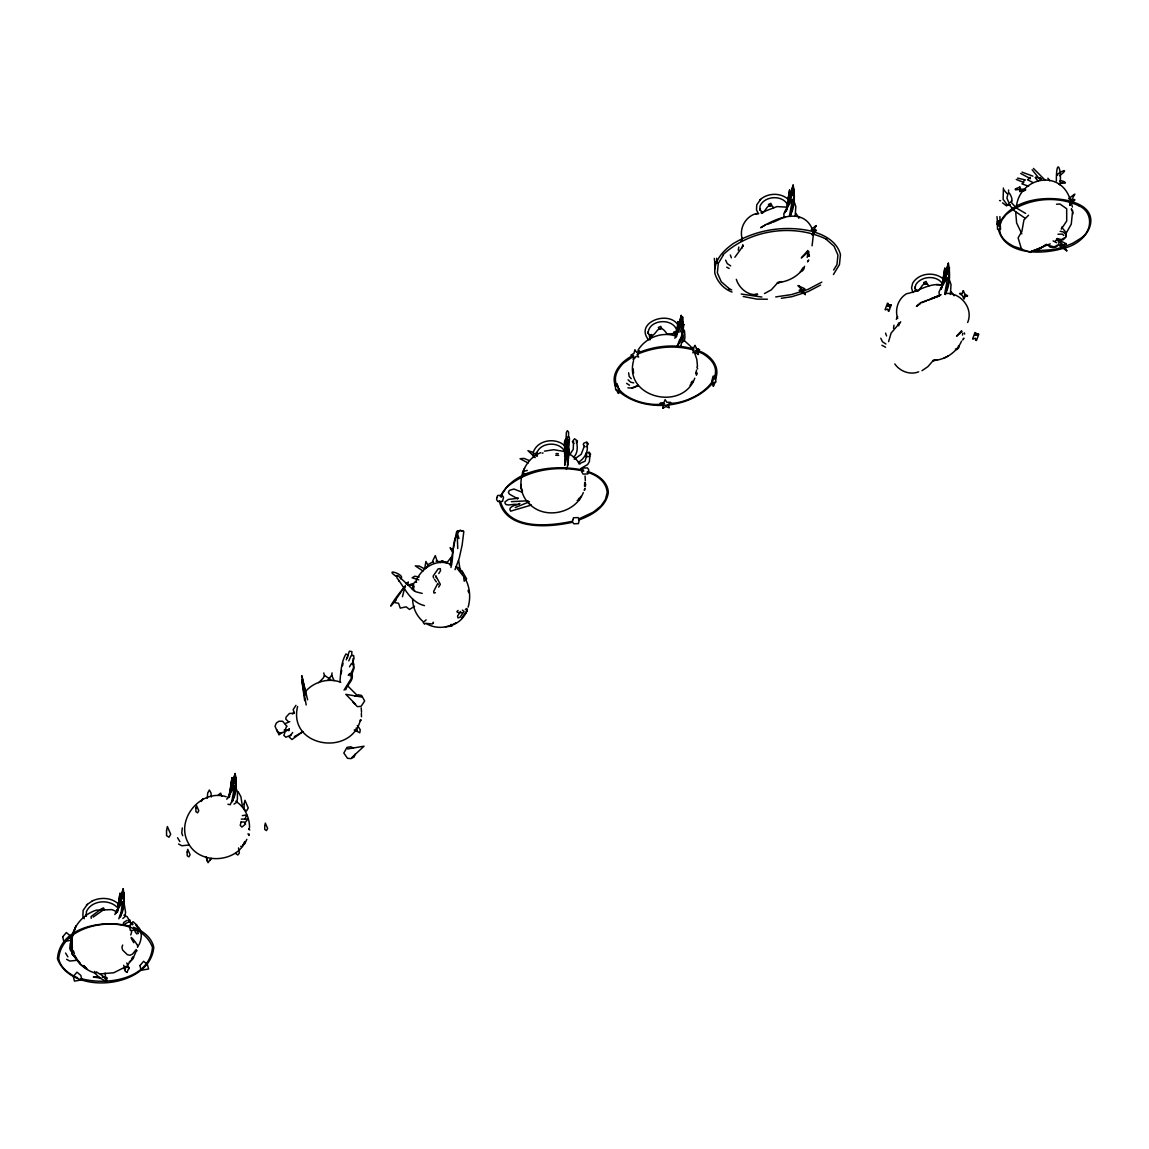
<?xml version="1.0" encoding="UTF-8"?>
<svg xmlns="http://www.w3.org/2000/svg" width="1149" height="1149" viewBox="0 0 1149 1149"><rect width="100%" height="100%" fill="white"/><g stroke="black" fill="none" stroke-linecap="round" stroke-linejoin="round"><path stroke-width="1.5" d="M996.973 216.63L997.806 224.931M742.771 246.116L742.685 245.197M207.222 798.282L207.71 793.011L209.391 789.995L211.014 793.054L211.387 796.975M564.633 456.57L565.236 448.369M468.749 592.683L468.218 590.342M681.802 329.49L681.903 324.391L674.808 338.237M564.418 453.18C565.667 450.178 562.335 437.668 567.089 439.291M567.549 462.932L567.663 459.543M568.166 445.826L568.353 440.843M568.482 437.525L568.611 432.182L567.391 430.688L566.385 432.397L565.423 449.69L566.213 448.153M339.946 681.774C340.736 672.467 341.196 662.025 345.95 653.968L348.204 655.16M1003.422 188.005L1003.12 199.366L1007.07 204.623M586.737 454.731L585.143 461.151L578.881 463.894M564.705 462.788L566.988 437.539M676.847 334.201L677.996 321.548L676.617 335.163L681.213 315.415L682.635 319.408M1065.769 236.392L1065.841 232.4L1063.112 228.838M567.62 464.814L567.979 459.456M568.224 455.88L568.31 441.302M117.169 912.306L120.042 893.046L117.974 907.279M114.828 914.547L122.584 901.663L121.148 912.019L118.807 918.827M226.813 799.273L234.568 786.376L231.839 801.126L230.26 804.76L227.904 804.199M784.221 217.463L783.805 213.901L785.385 210.411L792.48 199.466L789.435 215.969M808.652 256.17L808.925 254.288L809.456 256.126M939.437 295.58L939.02 292.018L940.6 288.528L947.695 277.584L944.65 294.101M248.816 829.463L248.802 828.759M450.724 562.751L451.14 557.279L447.449 562.062M682.765 328.04L682.707 317.138L675.77 337.461M587.369 446.746C587.699 453.381 583.721 459.026 578.263 462.429M424.713 568.554L425.906 561.459L428.318 565.854M568.166 455.708L569.487 438.703L568.741 436.62L567.376 437.424L566.184 449.058L567.032 447.478M1059.895 184.946C1062.251 170.081 1056.233 155.172 1056.362 181.025M679.849 332.147L683.842 324.478L682.362 334.618L679.562 343.192M247.983 833.772L248.083 834.16M695.921 372.649L695.849 373.396L696.581 369.978M70.304 943.228L69.787 948.442L70.75 950.97M182.289 827.955L181.772 833.169L182.734 835.696M633.142 359.264L633.86 356.233L631.39 355.314M564.734 464.67L567.146 445.956M683.023 329.26L683.138 321.289M117.514 911.574L117.83 908.715M229.656 794.864L230.346 788.86M567.692 465.532L568.195 451.456M1072.965 212.306L1072.706 214.274M229.355 794.275L232.041 777.772L234.123 780.501M786.648 208.314L789.65 189.815L788.171 198.72M941.85 286.431L944.866 267.947L942.539 283.875M698.061 354.581L694.8 351.809L692.919 352.858L693.45 350.488L690.779 347.343M584.482 486.07L584.841 482.307L584.669 483.499M450.207 565.365L456.483 532.231L457.719 530.867L459.413 531.255M615.103 384.168L615.735 389.755L617.085 390.243M795.194 216.342L795.797 206.475L794.304 202.023M950.395 294.46L951.013 284.593L949.505 280.141M450.925 567.477C454.329 555.527 450.738 539.613 460.131 530.163L463.823 531.484L462.113 545.215L459.212 558.285L455.018 569.66M808.336 255.767L808.91 251.588M328.197 679.634L331.716 675.21L332.047 672.897M681.917 336.499L682.779 330.294M351.766 655.433L351.867 651.598L349.411 651.167L346.222 659.885M412.362 589.595L413.525 584.381M681.903 333.756L682.334 330.898M681.601 334.962L682.693 334.79L682.765 338.28L680.969 345.504M341.138 673.845L341.698 670.341M662.829 407.938L663.318 404.908L660.316 403.471M297.605 706.491C287.695 746.721 351.063 757.421 360.499 719.791M618.851 393.274L618.708 389.037L618.277 389.884M633.559 360.642C623.404 397.353 682.291 412.031 694.772 378.222M738.29 250.166L738.807 247.092M893.505 328.298L894.008 325.21M964.226 298.525L964.801 295.006L964.226 298.525L964.887 295.925L967.257 296.212L964.844 296.083M230.719 785.715L232.041 777.772M682.018 335.881L682.851 330.912M564.805 465.388L566.859 455.665M682.578 331.544L680.61 339.889L677.924 345.49M807.187 257.405L807.876 253.9M962.474 335.091L962.819 333.239M463.808 578.048L464.21 581.179L466.609 578.837L462.113 571.096L459.772 570.148M567.721 442.839L568.295 439.737M342.56 665.802L343.034 663.332M678.255 328.944L681.213 315.415M116.939 911.933L123.173 888.823C124.796 898.13 125.14 909.319 119.64 917.362M228.924 796.659L235.157 773.536C236.78 782.842 237.125 794.031 231.624 802.074M786.16 210.971L793.14 185.075C794.993 195 795.122 206.691 790.167 215.61M941.376 289.103L948.356 263.207C950.209 273.117 950.324 284.808 945.383 293.742M584.252 446.358L581.193 454.286L574.213 459.27M353.346 663.275L353.073 658.592M80.042 962.862L72.387 954.216C66.699 935.774 78.132 915.954 96.286 910.166L111.898 909.606L117.571 912.033M413.482 589.092L414.128 586.134M540.791 452.649C520.799 460.562 513.287 490.695 530.594 504.971M1016.334 207.567C1018.632 177.477 1060.197 168.386 1070.078 199.194M888.594 341.626L891.093 333.109L900.744 321.806M468.103 607.175C470.76 598.141 470.013 588.173 465.805 579.728M118.419 907.293L123.173 888.823M129.478 922.187L129.909 919.99L128.602 919.688M231.811 785.988L232.572 782.771M679.892 339.127L677.178 346.108M789.306 199.38L793.14 185.075M944.176 278.934L948.356 263.207M288.801 730.764L289.146 729.342M634.822 349.942L633.989 353.389L631.002 355.055M201.319 801.499L202.798 798.699M402.466 596.733L405.166 585.846M807.244 253.067L807.905 250.468L801.327 257.965L807.56 252.507M962.963 290.984L962.302 293.598L959.932 293.297M500.332 496.569C514.666 467.959 555.441 464.282 583.62 470.185M501.266 497.258L502.17 493.84L506.537 487.535C527.147 469.338 557.552 465.173 583.735 471.162M407.809 584.985L408.297 581.997L406.057 583.893M967.659 322.481C973.778 308.219 960.377 292.047 945.383 293.455M232.96 781.176L235.157 773.536M72.286 936.449L75.877 925.993L70.893 941.203L71.884 944.564M120.544 916.816L123.431 905.067L124.121 892.744L115.963 913.441M232.529 801.542L235.416 789.78L236.105 777.471L228.464 796.487M715.095 379.572C721.371 366.89 710.068 354.366 698.305 350.732M790.196 216.443L793.442 203.272L794.203 189.484L785.083 212.651M812.07 245.8L813.492 233.649M945.412 294.561L948.657 281.404L949.419 267.602L940.729 289.376M130.742 934.956L131.733 931.724M116.954 912.263L117.887 909.218M228.938 796.975L230.331 792.422M786.189 211.344L787.754 206.231M462.501 573.839L462.3 571.843L458.437 567.577L455.995 566.816M679.016 327.996L682.707 317.138M741.895 248.184L742.915 244.938M128.659 969.181L129.119 967.76L128.07 966.539L126.117 966.252L123.963 968.478L125.011 969.699M352.312 663.935L354.021 658.176L353.605 655.476L351.034 655.749L348.808 660.862M813.894 230.202L812.271 235.057L813.506 230.188L811.28 229.527M249.003 835.467L249.204 834.073L248.629 834.921M885.089 309.627L887.445 303.293M891.222 305.002L888.866 311.35M972.657 338.826L975.013 332.492M978.79 334.215L976.435 340.549M1062.193 226.655L1061.346 229.068L1066.717 220.981L1066.674 208.745L1059.938 204.005L1056.563 204.249M467.356 609.329L466.034 612.948L467.341 609.343C465.187 616.754 458.997 623.002 451.614 625.286L450.839 624.438M122.699 945.053L121.909 947.264L122.641 950.079L127.352 954.69L130.052 955.25L132.537 954.072L136.142 949.591M137.535 947.336L137.751 945.225M361.504 716.775L361.346 713.486M615.792 385.288L616.367 383.723M694.599 345.648L693.723 348.046L691.152 347.012M1008.262 192.903L1006.897 198.102L1008.664 202.253M119.956 903.128L124.121 892.744M231.954 787.841L236.105 777.471M789.55 201.104L791.058 196.967M944.765 279.221L949.419 267.602M1057.382 175.28L1057.985 173.858C1065.64 168.673 1067.177 170.095 1059.579 175.696M139 944.794C142.002 938.733 143.022 928.665 135.726 925.232M998.237 226.066C1009.037 198.777 1046.653 194.612 1071.701 201.506M999.63 226.037L1001.914 220.048L1005.978 214.748C1026 198.203 1056.419 194.827 1079.715 206.159L1079.126 205.886C1093.259 212.105 1092.642 231.409 1079.945 238.834L1072.735 243.258L1063.543 247.049M533.107 452.979C536.54 440.268 554.78 437.051 564.102 445.266M360.614 719.647L360.384 721.012L360.987 720.179M584.582 489.072L584.353 490.436L585.157 488.239M696.581 373.798L696.337 375.163L697.141 372.951M136.53 950.352L132.81 959.013L129.277 961.928M670.585 402.308L666.88 402.308L665.113 399.622L663.964 402.538L660.316 403.098M1071.342 201.032L1069.647 205.312L1071.414 199.538L1068.671 198.619M351.809 674.377L353.921 668.661L353.145 664.912M323.745 672.941L324.435 675.368L323.458 677.795L318.733 682.721M355.242 754.046L354.036 757.076L351.063 758.613L347.472 758.297L343.838 753.026L346.955 747.424L350.589 746.749L353.432 747.999M1008.879 203.847L1006.524 205.901L1002.56 202.87M791.575 195.589L794.203 189.484M713.084 376.183L711.662 381.612L712.926 382.617L712.437 381.841L712.998 386.05M246.834 839.345L244.794 843.725L242.985 844.486M116.523 912.062L117.773 909.276M524.576 468.261L522.407 472.828M210.21 860.371L211.186 858.303L208.026 862.712L206.576 857.499M618.923 389.296L616.97 383.565M741.076 241.276L742.426 238.432M896.292 319.393L897.642 316.55M675.253 335.278L676.617 332.434M815.862 226.094L814.153 229.642L816.393 230.303L812.731 234.655L815.661 230.159L813.736 233.19M1071.371 209.075L1072.074 210.842M349.928 675.77L353.72 667.411L353.863 663.978L351.522 663.476L349.497 666.808M583.275 492.605C575.333 513.488 544.482 520.08 529.115 503.621M415.723 581.854C420.793 568.08 437.238 557.509 451.456 564.719M425.503 568.482L428.893 564.058L433.029 561.818M955.408 348.98C956.313 351.853 961.282 345.073 958.381 345.878M347.07 658.248L347.86 656.768M465.489 612.575L461.596 618.234M132.322 957.591L131.575 958.783M244.048 842.777L244.751 841.556M1072.864 197.685L1074.803 194.109L1069.245 198.131M961.555 341.124C956.672 352.384 945.182 360.039 932.945 360.513L936.966 359.752L932.859 360.915L927.889 366.66L922.015 370.667M681.96 327.838L683.842 324.478M715.698 261.699L714.563 264.701L715.41 263.236M345.748 689.788C346.811 684.905 355.343 678.901 351.335 673.659M713.615 386.107L715.066 382.114L714.419 382.775L715.87 382.057L715.626 376.455M998.51 220.651L997.102 224.357L998.165 222.576M639.691 351.264L637.422 354.782L638.657 357.023L636.287 356.305L633.53 359.536M98.9 976.88L93.328 977.009L100.279 978.101M107.259 978.417L106.843 977.526L102.074 977.124M231.136 791.46L234.568 786.376M584.568 482.824L585.731 484.275L585.315 486.286M734.872 257.247L743.03 246.044M576.439 443.241L577.43 440.914L574.543 438.774L572.403 441.618L573.911 443.6M458.968 538.579L457.115 532.36L458.48 531.456L457.115 532.36L457.747 548.533M680.05 327.522L681.903 324.391M438.674 587.125L440.326 584.353L435.773 575.793L436.232 577.703M691.712 381.971L691.08 382.947M723.281 255.15L718.326 263.308L717.349 272.859L721.242 281.706L729.716 289.103L728.567 288.571L731.712 289.936M833.657 270.029L836.96 264.6L837.937 255.035L834.045 246.202L825.571 238.791L826.72 239.337C793.715 223.279 749.995 229.527 723.138 254.647M833.413 274.539L839.445 264.629L840.465 254.661C837.506 242.769 826.375 235.89 815.373 232.414M244.924 819.079L246.647 814.914L242.324 815.646M1074.459 194.669L1072.749 196.149M438.803 573.523L440.512 570.737L440.326 568.626L438.2 568.827L433.13 576.109L433.59 578.004M433.345 623.074L432.081 624.008L425.762 623.304L424.556 624.18L423.205 622.514L426.15 619.857M87.396 904.349L83.145 910.324L82.857 916.055L84.236 918.712M760.609 199.466L756.746 204.809L756.487 209.865L758.11 212.982M348.233 675.31L349.684 673.616L351.379 674.075L351.163 678.614L344.039 690.104M460.562 611.483L457.561 616.079L457.977 617.903L460.017 617.3L464.024 611.397L462.372 610.119M713.199 382.459C691.554 408.613 644.962 413.583 618.866 391.392M804.616 266.295C799.072 276.09 788.329 281.735 777.313 282.683L781.765 281.634L777.141 283.372L771.295 289.835L764.487 293.57M400.441 578.809C406.89 575.204 383.292 567.347 395.673 576.037L397.051 575.434M567.204 454.257L566.299 455.607L567.376 449.115L568.54 448.369L569.344 451.442L567.189 468.103L566.428 468.979L565.337 468.002M637.954 350.344C645.566 337.476 662.628 330.955 676.732 336.427M438.703 562.177L442.15 560.956L447.32 563.039M808.12 260.866L808.681 260.033L807.56 261.886M963.336 338.984L963.896 338.151L962.776 340.003M961.569 330.725L956.586 336.183L962.015 331.544M802.749 268.392L801.456 269.972M1071.5 203.086L1074.028 199.538L1070.222 204.824L1074.947 199.797L1072.204 198.878M404.204 587.182C379.457 624.553 394.294 597.049 405.496 586.277M1028.614 186.239L1021.935 183.869L1023.788 182.476L1016.276 179.445M1017.583 178.109L1025.353 179.948L1023.558 181.255M137.018 950.74L136.214 951.315M573.423 457.589C577.918 453.324 577.803 446.674 576.338 441.087M240.687 846.368L242.051 846.511L243.502 844.616M457.115 532.36L458.566 531.57M292.65 713.96L293.929 712.279M578.478 498.982L579.096 498.235M120.688 904.119L122.584 901.663M96.257 972.514L95.367 973.648L99.891 978.058L106.125 981.26L106.986 980.126L102.29 975.53L96.516 972.011L95.31 973.059C86.333 970.618 78.333 964.155 74.915 955.394M790.354 202.21L792.48 199.466M945.57 280.342L947.695 277.584M577.171 500.389L579.311 499.772L580.863 496.382M690.018 385.317L693.048 381.999L692.258 381.123M521.229 484.505L520.756 486.889L522.493 491.14M897.972 325.368L899.825 322.998M1065.64 234.109L1071.256 224.17L1072.663 210.597M633.171 355.371C622.14 360.743 610.22 372.851 615.419 386.078M396.19 599.965L394.035 602.435L398.531 603.268L400.269 608.123L406.143 606.83L409.532 609.458L414.574 606.255M569.775 454.645L573.25 449.331L573.523 441.489M814.454 227.301L816.106 225.592L811.754 229.125M295.954 705.342L293.167 709.608L294.359 713.285L289.404 713.457L286.058 717.12L285.799 719.102L287.925 721.155M715.008 376.384L713.026 378.969L713.845 378.165M305.404 691.597C313.892 681.745 328.513 677.565 340.779 682.262M127.898 964.528L133.543 957.562L132.767 956.844M126.965 972.442L128.86 968.047L126.778 963.006M1019.666 187.33L1020.255 188.996M1029.777 178.109L1027.982 179.416M1030.294 178.296L1030.15 177.233M1015.371 189.829L1019.637 189.499L1020.226 191.165M1039.644 178.77L1041.712 178.756L1035.608 177.118M1028.527 215.222L1023.931 219.947L1021.906 231.337L1018.115 237.857L1021.533 249.276L1029.763 252.076L1050.229 243.89M1055.4 240.988L1057.482 238.834M1057.324 245.197L1054.279 246.877L1049.971 245.785M1064.405 237.915L1061.36 239.595L1057.051 238.504M465.331 609.659L466.508 608.525M803.165 267.76C805.693 267.085 802.16 272.471 800.379 271.48M248.658 828.472L249.735 829.951M682.477 342.1L684.474 340.233L684.933 336.944L684.531 330.941L683.037 328.686M244.909 822.77L247.94 819.022L241.29 819.122M770.361 206.26L771.625 204.953L770.85 203.316L768.48 204.45L769.256 206.088M660.258 329.303L661.508 327.996L660.732 326.359L658.363 327.494L659.138 329.131M675.526 334.1L676.775 332.793L676 331.156L673.63 332.291L674.406 333.928M925.577 284.377L926.841 283.071L926.065 281.433L923.695 282.568L924.471 284.205M670.599 402.681L668.043 404.534L669.178 407.45M351.924 757.45L364.046 746.204L347.572 748.961M227.516 798.182L229.757 796.3M122.828 918.496L124.982 916.701L125.571 912.234L124.193 903.904M435.37 592.683L433.963 593.056L433.661 591.433L437.755 583.433L438.171 584.554M93.17 917.074L103.554 909.793L102.577 908.859L102.591 909.692M218.324 794.95L220.665 793.112L221.829 796.271M292.679 732.502L289.175 737.04L291.99 739.525L302.934 731.511M124.954 967.128L113.78 972.758L100.595 973.892M281.864 732.818L278.948 734.872L276.995 729.888M759.633 200.156C767.575 192.501 781.435 192.242 789.205 200.299M92.193 901.017C100.509 896.938 111.726 897.498 118.634 904.177M86.419 905.039L92.81 900.586M920.363 303.652L916.399 306.395L920.493 302.733L939.164 295.868L927.889 300.306M440.311 562.536L442.15 561.272L447.018 562.651L442.15 561.272M289.289 728.782L285.153 731.798L283.832 735.374L285.9 737.227L291.315 734.857M518.687 504.196L519.865 503.42C517.481 504.942 507.054 506.321 510.616 511.161L531.384 505.043M349.397 674.305L350.646 673.472M234.008 804.113L236.737 802.304L237.412 798.742L237.441 791.762L236.177 788.631M126.965 920.363L123.618 922.59L123.36 923.882L124.638 924.213L129.607 921.311M302.79 731.827L294.345 736.653M458.063 610.421L456.914 611.613L457.517 612.431L462.214 612.762M699.109 350.115L697.084 351.379L698.448 354.251L697.199 350.23L698.448 354.251M456.254 622.571C447.607 628.288 435.543 629.121 426.538 623.692M638.155 385.734L632.122 388.305M662.829 408.312L665.831 406.502L669.178 407.823M765.493 224.974L760.652 227.689C775.862 218.109 803.18 206.633 812.415 229.441M633.286 356.42L623.361 363.228C597.049 390.416 642.55 408.513 664.524 403.672M915.796 291.401L916.399 291.085C920.32 292.78 922.992 277.843 928.923 285.799M821.808 282.123L807.891 289.433L791.503 294.589L775.719 296.93M820.573 285.067L808.192 291.559L791.805 296.715L781.291 298.28M783.733 217.391L773.033 222.303M580.705 468.577L587.599 464.569L589.365 461.654L589.839 456.383M943.789 358.244L948.298 356.018M285.053 723.683L289.778 721.629M115.36 912.766L116.523 912.205M638.241 385.389L631.361 388.06L627.885 387.831M1059.005 184.142L1062.897 182.547L1062.193 182.763C1069.302 184.644 1062.811 179.488 1059.665 181.183M515.269 507.528L529.474 501.754M1020.068 186.899L1015.213 189.168L1016.678 188.493M586.177 446.803L588.317 443.945L586.794 441.977L583.721 443.255L583.275 444.649L584.798 446.631M458.379 530.781L456.828 531.499L457 533.208M756.875 213.441C745.73 215.955 738.908 228.22 742.254 239.021M890.676 304.83L887.689 306.137L890.676 304.83L888.479 305.605L887.99 303.465L889.312 306.668L887.99 303.465M978.244 334.043L975.257 335.336L978.244 334.043L976.061 334.819L975.558 332.679L976.233 334.072M408.24 585.157L412.778 583.591M921.699 302.733L926.525 300.808M354.897 696.064L358.158 694.786L361.576 695.432L364.664 701.019L361.102 706.305L357.396 706.664L352.887 702.125M639.304 350.991L636.69 352.427L635.196 350.201M756.128 214.332L758.713 213.657M638.643 352.642C655.921 345.519 675.713 343.838 693.737 349.052M637.25 354.265C654.944 346.739 675.282 344.7 693.852 350.1M885.635 309.799L887.832 309.024L888.321 311.164M973.203 339.012L975.4 338.223L975.889 340.377M767.029 224.428L771.625 222.834M578.507 519.075L593.415 512.066L601.013 505.876L605.365 499.571L607.175 492.72C606.428 481.144 596.187 474.796 586.967 472.124M578.622 520.052C591.405 515.556 606.097 507.355 608.324 492.634C607.965 481.804 597.968 474.738 588.446 471.794M799.201 290.252L801.729 289.376M804.831 289.017L802.304 289.878L805.377 294.561L799.532 290.625M542.242 453.252L543.046 452.965M784.135 217.578L785.083 217.262M761.385 212.579L777.04 206.59L787.424 207.179M1059.421 245.455L1062.509 244.45M1063.586 244.809L1066.301 244.062L1063.213 245.082L1066.746 250.769L1059.823 245.929M1010.186 204.68L1008.003 205.111M556.03 453.582L558.313 453.697M558.673 455.392L555.714 455.234M517.467 498.508L518.414 498.235L508.49 499.398L504.942 501.883C504.382 507.729 514.292 503.09 517.165 504.626M1064.807 244.478L1066.301 244.062M941.103 294.604L931.853 298.424L940.284 295.293M1057.985 234.224L1062.408 234.123L1063.773 235.444M616.223 385.777L617.774 386.279L615.72 384.01M1061.848 247.48L1053.346 249.635L1035.622 250.769M1019.824 191.596L1025.382 190.217L1019.867 191.265L1023.802 190.705M918.669 371.816C910.065 375.249 899.94 371.371 894.798 363.931M94.692 971.422L94.548 972.442M189.24 844.975L181.844 845.765L178.555 844.027M77.256 960.262L69.859 961.052L66.57 959.314M571.857 521.387C548.044 526.357 509.438 529.933 500.691 502.343M571.972 522.364C548.834 527.434 506.077 530.867 499.226 500.777M544.511 451.14L553.746 449.719L563.843 451.385M669.666 403.342C693.565 403.988 737.5 374.746 702.499 353.519L695.346 350.474M396.06 575.807L396.879 575.692M288.83 730.003L284.162 730.103M1009.626 202.727C1014.294 201.779 1010.905 195.201 1009.109 192.817M757.406 294.374C747.913 295.997 739.022 288.054 736.322 279.336M757.665 294.359L753.873 294.776L757.162 294.474M527.305 470.372L524.016 471.305L522.953 474.178L527.808 473.503M511.406 501.653L528.095 500.777M936.363 284.579L941.146 284.88C928.794 282.927 918.353 291.616 906.547 293.727C898.216 298.668 894.583 309.311 897.671 318.474M445.424 626.751L451.859 626.162L451.816 624.481M761.902 297.06L741.177 294.043M767.388 299.228L757.033 299.128L743.216 296.499M436.046 561.2L442.48 561.947M761.184 212.967C765.105 214.648 767.776 199.725 773.708 207.682M965.677 296.155L967.257 296.212M460.936 530.939L463.291 531.14M123.747 965.246L125.284 971.365L127.223 972.456M408.872 585.056L412.563 585.444M1020.14 189.025L1025.784 189.786L1023.027 189.398M132.078 924.155L133.097 924.299M999.573 200.558L1000.592 200.716M127.539 967.085L125.14 967.415L125.528 969.153M651.023 337.49L649.444 336.556L649.745 334.933L651.512 334.546L652.287 336.183M422.2 593.415L415.952 591.836L413.425 589.925L414.502 590.974L398.071 575.75L397.166 575.793L396.865 577.732C404.879 588.173 410.337 602.148 424.484 605.624M361.605 696.983L345.82 694.341L355.572 704.28M813.808 231.739C786.763 224.845 757.033 229.154 733.177 243.645C723.41 250.496 713.816 260.378 714.822 273.232C717.249 281.749 723.683 288.988 732.028 292.061M72.114 937.469L70.29 938.36L71.382 939.135M1060.125 231.265L1063.17 231.911L1065.942 234.367L1065.956 237.082L1063.285 239.667L1060.24 240.457L1056.635 239.509L1058.861 241.649L1058.875 244.378L1056.204 246.949L1053.159 247.753L1050.114 247.107L1047.342 244.651M1053.116 240.931L1056.692 242.741M226.209 796.731C200.802 788.645 175.222 819.323 188.106 842.748C198.892 865.053 235.933 863.143 245.326 841.528M633.717 382.876L630.629 382.157L628.086 379.802M130.124 926.41C104.703 919.143 59.92 926.18 57.45 958.74C71.295 996.427 150.347 988.126 153.765 947.279C151.611 937.124 142.634 930.92 133.557 927.272M80.99 978.603C107.23 985.741 149.413 979.35 152.501 947.422C139.288 910.898 61.759 919.099 58.714 958.596C60.294 968.277 70.663 974.955 77.558 977.727M419.126 576.999L414.746 576.223L412.132 577.803L418.724 579.857M1022.222 249.132L1014.093 246.489C1007.242 243.186 999.458 237.412 999.702 229.01M354.237 730.046L357.353 730.592L356.118 728.121M1022.036 172.149L1032.908 176.142M521.545 491.973L513.919 489.014L509.366 490.408L508.389 492.447L509.438 494.156L517.61 498.752M699.482 349.784L696.466 348.52L699.482 349.784L696.567 348.578L694.973 345.318M1025.612 213.412L1016.65 208.17M1073.281 202.21C1105.395 212.005 1088.218 243.171 1063.672 248.213C1042.416 254.676 1004.915 255.854 998.309 229.139M355.012 730.261L359.781 732.803L360.226 729.744L358.143 726.412M1032.779 182.389L1027.579 179.847M804.501 288.643L798.052 285.584L798.871 286.029M123.92 915.107L127.094 916.658L131.575 924.126M1059.751 240.558L1065.899 243.588M529.143 460.49L523.987 458.379L520.052 458.724L528.181 463.018M881.929 345.289L885.606 347.228M726.714 267.171L729.17 268.464M1024.635 217.865L1014.38 210.842L1008.908 204.235M1020.729 173.485L1030.423 178.684M885.893 344.011L882.461 341.727L880.795 338.251M730.678 265.893L727.245 263.609L725.579 260.134M799.919 217.649L798.498 216.831L798.684 218.195M568.123 453.065L574.5 457.489L580.073 463.88M424.426 568.784L419.385 566.112L415.263 565.868L423.062 571.039M626.636 383.364L629.494 385.231M330.725 679.562L324.435 675.368M235.416 853.377L237.829 855L239.322 853.147L238.518 847.933M87.453 969.282L80.215 964.212L72.387 954.216L72.057 935.832L72.387 954.216L74.886 956.729M944.277 279.911C935.631 271.178 919.028 272.528 912.622 283.228L911.559 287.954L912.909 292.578M683.727 340.104L690.319 346.036M347.759 685.953L356.19 694.398M235.775 801.226C244.464 806.9 249.563 817.212 249.548 827.495M117.169 907.279C108.753 898.834 91.618 900.227 86.434 911.559L86.204 916.342L86.132 914.848M799.848 287.135L798.383 285.943L800.824 288.485M83.748 966.079L86.218 968.219M675.641 333.425L667.138 334.086C658.363 320.801 656.883 335.221 651.066 336.011L649.673 337.016L649.903 340.003M537.301 455.995L532.518 452.232L527.937 450.652L535.233 457.589M179.89 841.614L177.549 837.75M67.906 956.902L65.565 953.038M967.659 295.882L964.672 293.871L963.35 290.654M959.544 293.641L962.517 295.638L963.839 298.869M91.202 918.324L91.087 916.6L101.169 909.003L103.496 907.882L104.487 909.764M1015.759 207.337L1011.651 202.856L1011.537 200.644M804.717 293.929L805.377 294.561L800.494 288.844M457.173 568.482L465.244 578.493M422.832 621.322C416.398 615.821 412.62 607.376 412.635 598.931M1033.454 168.429L1045.044 180.106M1065.999 250.022L1066.746 250.769L1061.03 243.746M1006.984 193.621L1003.853 189.844M83.69 965.519L86.189 968.033M453.395 551.046L450.149 547.656L452.189 551.707M416.57 582.313C415.076 579.857 412.663 584.942 413.109 586.047M128.358 920.263L132.207 924.959M1058.602 240.27L1061.834 243.76M631.261 378.725L629.192 376.47L628.632 372.822M1038.308 181.37L1035.192 177.549M357.296 725.507L358.273 726.671M618.248 393.432L616.281 389.712M1032.147 169.765L1039.371 178.813M678.212 325.296C668.962 309.684 634.449 322.28 648.409 339.673M238.159 791.718L240.917 796.76L242.511 806.857M795.582 213.168L797.823 216.026M696.869 367.091L697.687 368.815M1047.888 178.196L1049.712 180.781M434.509 579.311L436.347 581.94M951.113 291.544L954.043 295.767M1021.82 233.85L1016.606 222.935L1015.673 211.746M137.923 946.359C136.961 943.43 126.347 930.475 133.787 942.711M138.354 933.562C136.472 927.789 132.192 929.225 136.961 934.065M398.559 580.346L399.206 581.351M564.863 451.772C559.635 440.742 539.728 441.891 536.468 453.898L536.411 452.404L536.77 456.038M433.604 562.593L432.656 561.085L435.27 555.599L437.209 561.2M761.629 211.502L762.405 213.139M713.701 376.254L714.577 377.705M715.41 263.595L714.635 262.302L715.051 268.722M942.855 284.406C937.555 274.826 921.283 275.602 915.796 284.737L914.934 288.571L914.877 287.078L915.595 289.591M334.072 680.682L331.716 675.21M787.711 204.924C782.613 194.598 764.602 195.632 760.035 206.059L759.834 210.152L759.762 208.658L761.73 212.464M715.123 265.132L714.319 258.381M716.488 261.67L717.206 263.15M589.064 453.496L589.552 454.501M1039.989 177.578L1040.592 178.871M999.472 220.622L1000.463 229.182L1000.219 222.92M468.39 591.017L468.95 592.381M885.534 333.124L886.597 335.953M730.319 255.006L731.382 257.836M694.47 352.513L696.825 359.45L697.486 366.373M586.895 443.284L587.283 444.361M917.62 291.257L915.724 289.433L914.776 291.631M207.064 861.104L206.217 856.939M648.984 334.819L648.05 331.932L648.108 333.425C648.395 319.092 673.673 317.368 676.905 330.941L676.833 329.447M73.479 950.898L74.441 953.9M70.893 941.203L71.683 943.86M306.194 704.955L301.742 679.72L304.686 700.675M307.63 699.827L301.785 675.669L306.051 695.073M458.652 560.453L460.332 571.154M1071.557 203.588L1072.39 207.064M964.428 332.923L964.657 334.086M433.202 622.212L433.36 623.06M105.622 978.977L105.134 973.031M898.417 323.027L898.777 325.856M633.128 368.8L633.559 373.095M568.224 451.859L568.525 454.832M533.265 454.473L533.567 457.446M301.742 679.72L301.842 680.912M1071.557 208.845L1071.672 210.152M361.217 707.87L361.533 712.222M235.085 784.925L235.459 790.182M521.043 485.855L521.215 488.799M585.071 476.016L585.344 480.655M1058.775 239.681L1058.847 241.319M716.689 258.281L716.89 263.02M997.231 221.398L997.533 229.225M1008.549 190.03L1008.592 191.352M682.765 338.28L682.693 334.79M999.889 216.572L999.975 221.211M496.957 497.517L496.583 499.542L497.862 501.524L502.515 501.366L503.535 497.316L502.242 495.348L497.603 495.492L496.957 497.517M572.848 519.779L572.475 521.804L573.753 523.772L578.407 523.614L579.426 519.563L578.134 517.596L573.495 517.739L572.848 519.779M582.213 470.099L581.839 472.124L583.118 474.092L587.771 473.948L588.791 469.884L587.498 467.916L582.859 468.06L582.213 470.099M166.548 830.382L166.562 835.639L168.975 837.262L170.698 834.231L167.381 826.576L166.548 830.382M187.172 852.055L187.186 855.732L188.881 856.867L190.088 854.755L187.761 849.384L187.172 852.055M195.89 808.034L195.905 811.711L197.585 812.846L198.791 810.734L196.479 805.377L195.89 808.034M244.105 804.099L244.134 809.356L246.532 810.979L248.256 807.962L244.952 800.293L244.105 804.099M264.744 825.772L264.758 829.449L266.439 830.583L267.645 828.472L265.333 823.115L264.744 825.772M241.103 821.952L240.227 825.327L241.865 827.079L245.57 824.063L244.234 822.038L241.103 821.952M586.019 453.424L585.573 454.817L587.082 456.799L589.609 456.44L590.6 454.128L589.092 452.146L586.019 453.424M286.747 726.168L284.148 732.014L280.658 733.005L277.512 732.042L275.028 726.211L276.349 723.023L278.948 721.256L282.64 721.242L286.747 726.168M62.707 936.808L63.813 941.491L71.367 940.27L70.161 935.774L66.355 932.543L62.707 936.808M73.335 976.406L74.441 981.102L81.996 979.867L80.789 975.386L76.983 972.155L73.335 976.406M129.334 925.95L130.44 930.647L137.981 929.412L136.788 924.931L132.968 921.699L129.334 925.95M139.963 965.548L141.068 970.244L148.609 969.009L147.417 964.528L143.596 961.296L139.963 965.548M1046.423 244.435L1039.558 248.931L1029.763 252.076L1040.735 247.983L1046.423 244.435"/></g></svg>
